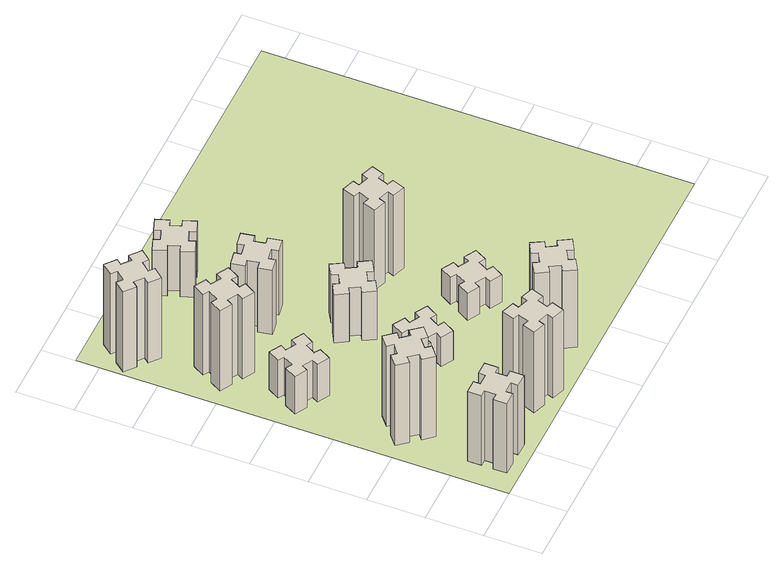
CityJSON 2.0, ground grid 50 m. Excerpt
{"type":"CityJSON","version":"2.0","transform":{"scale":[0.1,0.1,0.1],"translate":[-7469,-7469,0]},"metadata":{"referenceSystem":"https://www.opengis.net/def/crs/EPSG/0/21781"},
"CityObjects":{
"building1":{"type":"Building","attributes":{"class":"1000","function":"1000","usage":"1000","yearOfConstruction":2016,"roofType":"1000","measuredHeight":78,"storeysAboveGround":30,"storeysBelowGround":0},"geometry":[{"type":"Solid","lod":"1","boundaries":[[[[0,1,2,3,4,5,6,7,8,9,10,11,12,13,14,15,16,17,18,19]],[[17,16,20,21]],[[16,15,22,20]],[[15,14,23,22]],[[14,13,24,23]],[[13,12,25,24]],[[12,11,26,25]],[[11,10,27,26]],[[10,9,28,27]],[[9,8,29,28]],[[8,7,30,29]],[[7,6,31,30]],[[6,5,32,31]],[[5,4,33,32]],[[4,3,34,33]],[[3,2,35,34]],[[2,1,36,35]],[[1,0,37,36]],[[0,19,38,37]],[[19,18,39,38]],[[18,17,21,39]],[[24,25,26,27,28,29,30,31,32,33,34,35,36,37,38,39,21,20,22,23]]]]}]},
"building2":{"type":"Building","attributes":{"class":"1000","function":"1000","usage":"1000","yearOfConstruction":2016,"roofType":"1000","measuredHeight":90,"storeysAboveGround":30,"storeysBelowGround":0},"geometry":[{"type":"Solid","lod":"1","boundaries":[[[[40,41,42,43,44,45,46,47,48,49,50,51,52,53,54,55,56,57,58,59]],[[57,56,60,61]],[[56,55,62,60]],[[55,54,63,62]],[[54,53,64,63]],[[53,52,65,64]],[[52,51,66,65]],[[51,50,67,66]],[[50,49,68,67]],[[49,48,69,68]],[[48,47,70,69]],[[47,46,71,70]],[[46,45,72,71]],[[45,44,73,72]],[[44,43,74,73]],[[43,42,75,74]],[[42,41,76,75]],[[41,40,77,76]],[[40,59,78,77]],[[59,58,79,78]],[[58,57,61,79]],[[64,65,66,67,68,69,70,71,72,73,74,75,76,77,78,79,61,60,62,63]]]]}]},
"building3":{"type":"Building","attributes":{"class":"1000","function":"1000","usage":"1000","yearOfConstruction":2016,"roofType":"1000","measuredHeight":42,"storeysAboveGround":30,"storeysBelowGround":0},"geometry":[{"type":"Solid","lod":"1","boundaries":[[[[80,81,82,83,84,85,86,87,88,89,90,91,92,93,94,95,96,97,98,99]],[[97,96,100,101]],[[96,95,102,100]],[[95,94,103,102]],[[94,93,104,103]],[[93,92,105,104]],[[92,91,106,105]],[[91,90,107,106]],[[90,89,108,107]],[[89,88,109,108]],[[88,87,110,109]],[[87,86,111,110]],[[86,85,112,111]],[[85,84,113,112]],[[84,83,114,113]],[[83,82,115,114]],[[82,81,116,115]],[[81,80,117,116]],[[80,99,118,117]],[[99,98,119,118]],[[98,97,101,119]],[[104,105,106,107,108,109,110,111,112,113,114,115,116,117,118,119,101,100,102,103]]]]}]},
"building4":{"type":"Building","attributes":{"class":"1000","function":"1000","usage":"1000","yearOfConstruction":2016,"roofType":"1000","measuredHeight":90,"storeysAboveGround":30,"storeysBelowGround":0},"geometry":[{"type":"Solid","lod":"1","boundaries":[[[[120,121,122,123,124,125,126,127,128,129,130,131,132,133,134,135,136,137,138,139]],[[137,136,140,141]],[[136,135,142,140]],[[135,134,143,142]],[[134,133,144,143]],[[133,132,145,144]],[[132,131,146,145]],[[131,130,147,146]],[[130,129,148,147]],[[129,128,149,148]],[[128,127,150,149]],[[127,126,151,150]],[[126,125,152,151]],[[125,124,153,152]],[[124,123,154,153]],[[123,122,155,154]],[[122,121,156,155]],[[121,120,157,156]],[[120,139,158,157]],[[139,138,159,158]],[[138,137,141,159]],[[144,145,146,147,148,149,150,151,152,153,154,155,156,157,158,159,141,140,142,143]]]]}]},
"building5":{"type":"Building","attributes":{"class":"1000","function":"1000","usage":"1000","yearOfConstruction":2016,"roofType":"1000","measuredHeight":90,"storeysAboveGround":30,"storeysBelowGround":0},"geometry":[{"type":"Solid","lod":"1","boundaries":[[[[160,161,162,163,164,165,166,167,168,169,170,171,172,173,174,175,176,177,178,179]],[[177,176,180,181]],[[176,175,182,180]],[[175,174,183,182]],[[174,173,184,183]],[[173,172,185,184]],[[172,171,186,185]],[[171,170,187,186]],[[170,169,188,187]],[[169,168,189,188]],[[168,167,190,189]],[[167,166,191,190]],[[166,165,192,191]],[[165,164,193,192]],[[164,163,194,193]],[[163,162,195,194]],[[162,161,196,195]],[[161,160,197,196]],[[160,179,198,197]],[[179,178,199,198]],[[178,177,181,199]],[[184,185,186,187,188,189,190,191,192,193,194,195,196,197,198,199,181,180,182,183]]]]}]},
"building6":{"type":"Building","attributes":{"class":"1000","function":"1000","usage":"1000","yearOfConstruction":2016,"roofType":"1000","measuredHeight":90,"storeysAboveGround":30,"storeysBelowGround":0},"geometry":[{"type":"Solid","lod":"1","boundaries":[[[[200,201,202,203,204,205,206,207,208,209,210,211,212,213,214,215,216,217,218,219]],[[217,216,220,221]],[[216,215,222,220]],[[215,214,223,222]],[[214,213,224,223]],[[213,212,225,224]],[[212,211,226,225]],[[211,210,227,226]],[[210,209,228,227]],[[209,208,229,228]],[[208,207,230,229]],[[207,206,231,230]],[[206,205,232,231]],[[205,204,233,232]],[[204,203,234,233]],[[203,202,235,234]],[[202,201,236,235]],[[201,200,237,236]],[[200,219,238,237]],[[219,218,239,238]],[[218,217,221,239]],[[224,225,226,227,228,229,230,231,232,233,234,235,236,237,238,239,221,220,222,223]]]]}]},
"building7":{"type":"Building","attributes":{"class":"1000","function":"1000","usage":"1000","yearOfConstruction":2016,"roofType":"1000","measuredHeight":33,"storeysAboveGround":30,"storeysBelowGround":0},"geometry":[{"type":"Solid","lod":"1","boundaries":[[[[240,241,242,243,244,245,246,247,248,249,250,251,252,253,254,255,256,257,258,259]],[[257,256,260,261]],[[256,255,262,260]],[[255,254,263,262]],[[254,253,264,263]],[[253,252,265,264]],[[252,251,266,265]],[[251,250,267,266]],[[250,249,268,267]],[[249,248,269,268]],[[248,247,270,269]],[[247,246,271,270]],[[246,245,272,271]],[[245,244,273,272]],[[244,243,274,273]],[[243,242,275,274]],[[242,241,276,275]],[[241,240,277,276]],[[240,259,278,277]],[[259,258,279,278]],[[258,257,261,279]],[[264,265,266,267,268,269,270,271,272,273,274,275,276,277,278,279,261,260,262,263]]]]}]},
"building8":{"type":"Building","attributes":{"class":"1000","function":"1000","usage":"1000","yearOfConstruction":2016,"roofType":"1000","measuredHeight":54,"storeysAboveGround":30,"storeysBelowGround":0},"geometry":[{"type":"Solid","lod":"1","boundaries":[[[[280,281,282,283,284,285,286,287,288,289,290,291,292,293,294,295,296,297,298,299]],[[297,296,300,301]],[[296,295,302,300]],[[295,294,303,302]],[[294,293,304,303]],[[293,292,305,304]],[[292,291,306,305]],[[291,290,307,306]],[[290,289,308,307]],[[289,288,309,308]],[[288,287,310,309]],[[287,286,311,310]],[[286,285,312,311]],[[285,284,313,312]],[[284,283,314,313]],[[283,282,315,314]],[[282,281,316,315]],[[281,280,317,316]],[[280,299,318,317]],[[299,298,319,318]],[[298,297,301,319]],[[304,305,306,307,308,309,310,311,312,313,314,315,316,317,318,319,301,300,302,303]]]]}]},
"building9":{"type":"Building","attributes":{"class":"1000","function":"1000","usage":"1000","yearOfConstruction":2016,"roofType":"1000","measuredHeight":72,"storeysAboveGround":30,"storeysBelowGround":0},"geometry":[{"type":"Solid","lod":"1","boundaries":[[[[320,321,322,323,324,325,326,327,328,329,330,331,332,333,334,335,336,337,338,339]],[[337,336,340,341]],[[336,335,342,340]],[[335,334,343,342]],[[334,333,344,343]],[[333,332,345,344]],[[332,331,346,345]],[[331,330,347,346]],[[330,329,348,347]],[[329,328,349,348]],[[328,327,350,349]],[[327,326,351,350]],[[326,325,352,351]],[[325,324,353,352]],[[324,323,354,353]],[[323,322,355,354]],[[322,321,356,355]],[[321,320,357,356]],[[320,339,358,357]],[[339,338,359,358]],[[338,337,341,359]],[[344,345,346,347,348,349,350,351,352,353,354,355,356,357,358,359,341,340,342,343]]]]}]},
"building10":{"type":"Building","attributes":{"class":"1000","function":"1000","usage":"1000","yearOfConstruction":2016,"roofType":"1000","measuredHeight":87,"storeysAboveGround":30,"storeysBelowGround":0},"geometry":[{"type":"Solid","lod":"1","boundaries":[[[[360,361,362,363,364,365,366,367,368,369,370,371,372,373,374,375,376,377,378,379]],[[377,376,380,381]],[[376,375,382,380]],[[375,374,383,382]],[[374,373,384,383]],[[373,372,385,384]],[[372,371,386,385]],[[371,370,387,386]],[[370,369,388,387]],[[369,368,389,388]],[[368,367,390,389]],[[367,366,391,390]],[[366,365,392,391]],[[365,364,393,392]],[[364,363,394,393]],[[363,362,395,394]],[[362,361,396,395]],[[361,360,397,396]],[[360,379,398,397]],[[379,378,399,398]],[[378,377,381,399]],[[384,385,386,387,388,389,390,391,392,393,394,395,396,397,398,399,381,380,382,383]]]]}]},
"building11":{"type":"Building","attributes":{"class":"1000","function":"1000","usage":"1000","yearOfConstruction":2016,"roofType":"1000","measuredHeight":51,"storeysAboveGround":30,"storeysBelowGround":0},"geometry":[{"type":"Solid","lod":"1","boundaries":[[[[400,401,402,403,404,405,406,407,408,409,410,411,412,413,414,415,416,417,418,419]],[[417,416,420,421]],[[416,415,422,420]],[[415,414,423,422]],[[414,413,424,423]],[[413,412,425,424]],[[412,411,426,425]],[[411,410,427,426]],[[410,409,428,427]],[[409,408,429,428]],[[408,407,430,429]],[[407,406,431,430]],[[406,405,432,431]],[[405,404,433,432]],[[404,403,434,433]],[[403,402,435,434]],[[402,401,436,435]],[[401,400,437,436]],[[400,419,438,437]],[[419,418,439,438]],[[418,417,421,439]],[[424,425,426,427,428,429,430,431,432,433,434,435,436,437,438,439,421,420,422,423]]]]}]},
"building12":{"type":"Building","attributes":{"class":"1000","function":"1000","usage":"1000","yearOfConstruction":2016,"roofType":"1000","measuredHeight":30,"storeysAboveGround":30,"storeysBelowGround":0},"geometry":[{"type":"Solid","lod":"1","boundaries":[[[[440,441,442,443,444,445,446,447,448,449,450,451,452,453,454,455,456,457,458,459]],[[457,456,460,461]],[[456,455,462,460]],[[455,454,463,462]],[[454,453,464,463]],[[453,452,465,464]],[[452,451,466,465]],[[451,450,467,466]],[[450,449,468,467]],[[449,448,469,468]],[[448,447,470,469]],[[447,446,471,470]],[[446,445,472,471]],[[445,444,473,472]],[[444,443,474,473]],[[443,442,475,474]],[[442,441,476,475]],[[441,440,477,476]],[[440,459,478,477]],[[459,458,479,478]],[[458,457,461,479]],[[464,465,466,467,468,469,470,471,472,473,474,475,476,477,478,479,461,460,462,463]]]]}]},
"building13":{"type":"Building","attributes":{"class":"1000","function":"1000","usage":"1000","yearOfConstruction":2016,"roofType":"1000","measuredHeight":90,"storeysAboveGround":30,"storeysBelowGround":0},"geometry":[{"type":"Solid","lod":"1","boundaries":[[[[480,481,482,483,484,485,486,487,488,489,490,491,492,493,494,495,496,497,498,499]],[[497,496,500,501]],[[496,495,502,500]],[[495,494,503,502]],[[494,493,504,503]],[[493,492,505,504]],[[492,491,506,505]],[[491,490,507,506]],[[490,489,508,507]],[[489,488,509,508]],[[488,487,510,509]],[[487,486,511,510]],[[486,485,512,511]],[[485,484,513,512]],[[484,483,514,513]],[[483,482,515,514]],[[482,481,516,515]],[[481,480,517,516]],[[480,499,518,517]],[[499,498,519,518]],[[498,497,501,519]],[[504,505,506,507,508,509,510,511,512,513,514,515,516,517,518,519,501,500,502,503]]]]}]},
"landuse1":{"type":"LandUse","attributes":{"name":"plot1","function":"1010"},"geometry":[{"type":"MultiSurface","lod":"1","boundaries":[[[520,521,522,523]]]}]}
},
"vertices":[
[265,325,0],[265,225,0],[205,225,0],[205,105,0],[325,105,0],[325,165,0],[425,165,0],[425,105,0],[545,105,0],[545,225,0],[485,225,0],[485,325,0],[545,325,0],[545,445,0],[425,445,0],[425,385,0],[325,385,0],[325,445,0],[205,445,0],[205,325,0],[325,385,780],[325,445,780],[425,385,780],[425,445,780],[545,445,780],[545,325,780],[485,325,780],[485,225,780],[545,225,780],[545,105,780],[425,105,780],[425,165,780],[325,165,780],[325,105,780],[205,105,780],[205,225,780],[265,225,780],[265,325,780],[205,325,780],[205,445,780],
[492,1048,0],[427,1124,0],[473,1163,0],[396,1255,0],[304,1178,0],[343,1132,0],[266,1067,0],[228,1113,0],[136,1036,0],[213,944,0],[259,983,0],[323,906,0],[277,868,0],[354,776,0],[446,853,0],[408,899,0],[484,963,0],[523,917,0],[615,994,0],[538,1086,0],[484,963,900],[523,917,900],[408,899,900],[446,853,900],[354,776,900],[277,868,900],[323,906,900],[259,983,900],[213,944,900],[136,1036,900],[228,1113,900],[266,1067,900],[343,1132,900],[304,1178,900],[396,1255,900],[473,1163,900],[427,1124,900],[492,1048,900],[538,1086,900],[615,994,900],
[474,2026,0],[387,2076,0],[417,2128,0],[313,2188,0],[253,2084,0],[305,2054,0],[255,1967,0],[203,1997,0],[143,1893,0],[247,1833,0],[277,1885,0],[364,1835,0],[334,1783,0],[438,1723,0],[498,1827,0],[446,1857,0],[496,1944,0],[548,1914,0],[608,2018,0],[504,2078,0],[496,1944,420],[548,1914,420],[446,1857,420],[498,1827,420],[438,1723,420],[334,1783,420],[364,1835,420],[277,1885,420],[247,1833,420],[143,1893,420],[203,1997,420],[255,1967,420],[305,2054,420],[253,2084,420],[313,2188,420],[417,2128,420],[387,2076,420],[474,2026,420],[504,2078,420],[608,2018,420],
[446,2497,0],[496,2584,0],[548,2554,0],[608,2658,0],[504,2718,0],[474,2666,0],[387,2716,0],[417,2768,0],[313,2828,0],[253,2724,0],[305,2694,0],[255,2607,0],[203,2637,0],[143,2533,0],[247,2473,0],[277,2525,0],[364,2475,0],[334,2423,0],[438,2363,0],[498,2467,0],[364,2475,900],[334,2423,900],[277,2525,900],[247,2473,900],[143,2533,900],[203,2637,900],[255,2607,900],[305,2694,900],[253,2724,900],[313,2828,900],[417,2768,900],[387,2716,900],[474,2666,900],[504,2718,900],[608,2658,900],[548,2554,900],[496,2584,900],[446,2497,900],[498,2467,900],[438,2363,900],
[1029,360,0],[995,266,0],[939,287,0],[897,174,0],[1010,133,0],[1031,189,0],[1125,155,0],[1104,99,0],[1217,57,0],[1258,170,0],[1202,191,0],[1236,285,0],[1292,264,0],[1333,377,0],[1220,418,0],[1200,362,0],[1106,396,0],[1127,452,0],[1014,493,0],[973,380,0],[1106,396,900],[1127,452,900],[1200,362,900],[1220,418,900],[1333,377,900],[1292,264,900],[1236,285,900],[1202,191,900],[1258,170,900],[1217,57,900],[1104,99,900],[1125,155,900],[1031,189,900],[1010,133,900],[897,174,900],[939,287,900],[995,266,900],[1029,360,900],[973,380,900],[1014,493,900],
[384,3387,0],[308,3452,0],[346,3498,0],[254,3575,0],[177,3483,0],[223,3444,0],[159,3368,0],[113,3406,0],[36,3314,0],[128,3237,0],[166,3283,0],[243,3219,0],[204,3173,0],[296,3096,0],[373,3188,0],[327,3226,0],[392,3303,0],[438,3264,0],[515,3356,0],[423,3433,0],[392,3303,900],[438,3264,900],[327,3226,900],[373,3188,900],[296,3096,900],[204,3173,900],[243,3219,900],[166,3283,900],[128,3237,900],[36,3314,900],[113,3406,900],[159,3368,900],[223,3444,900],[177,3483,900],[254,3575,900],[346,3498,900],[308,3452,900],[384,3387,900],[423,3433,900],[515,3356,900],
[1186,1117,0],[1236,1204,0],[1288,1174,0],[1348,1278,0],[1244,1338,0],[1214,1286,0],[1127,1336,0],[1157,1388,0],[1053,1448,0],[993,1344,0],[1045,1314,0],[995,1227,0],[943,1257,0],[883,1153,0],[987,1093,0],[1017,1145,0],[1104,1095,0],[1074,1043,0],[1178,983,0],[1238,1087,0],[1104,1095,330],[1074,1043,330],[1017,1145,330],[987,1093,330],[883,1153,330],[943,1257,330],[995,1227,330],[1045,1314,330],[993,1344,330],[1053,1448,330],[1157,1388,330],[1127,1336,330],[1214,1286,330],[1244,1338,330],[1348,1278,330],[1288,1174,330],[1236,1204,330],[1186,1117,330],[1238,1087,330],[1178,983,330],
[1336,1867,0],[1286,1954,0],[1338,1984,0],[1278,2088,0],[1174,2028,0],[1204,1976,0],[1117,1926,0],[1087,1978,0],[983,1918,0],[1043,1814,0],[1095,1844,0],[1145,1757,0],[1093,1727,0],[1153,1623,0],[1257,1683,0],[1227,1735,0],[1314,1785,0],[1344,1733,0],[1448,1793,0],[1388,1897,0],[1314,1785,540],[1344,1733,540],[1227,1735,540],[1257,1683,540],[1153,1623,540],[1093,1727,540],[1145,1757,540],[1095,1844,540],[1043,1814,540],[983,1918,540],[1087,1978,540],[1117,1926,540],[1204,1976,540],[1174,2028,540],[1278,2088,540],[1338,1984,540],[1286,1954,540],[1336,1867,540],[1388,1897,540],[1448,1793,540],
[1132,2565,0],[1115,2664,0],[1174,2674,0],[1153,2792,0],[1035,2771,0],[1045,2712,0],[947,2695,0],[937,2754,0],[818,2733,0],[839,2615,0],[898,2625,0],[916,2527,0],[857,2517,0],[877,2398,0],[996,2419,0],[985,2478,0],[1084,2496,0],[1094,2437,0],[1212,2457,0],[1191,2576,0],[1084,2496,720],[1094,2437,720],[985,2478,720],[996,2419,720],[877,2398,720],[857,2517,720],[916,2527,720],[898,2625,720],[839,2615,720],[818,2733,720],[937,2754,720],[947,2695,720],[1045,2712,720],[1035,2771,720],[1153,2792,720],[1174,2674,720],[1115,2664,720],[1132,2565,720],[1191,2576,720],[1212,2457,720],
[1744,496,0],[1657,446,0],[1627,498,0],[1523,438,0],[1583,334,0],[1635,364,0],[1685,277,0],[1633,247,0],[1693,143,0],[1797,203,0],[1767,255,0],[1854,305,0],[1884,253,0],[1988,313,0],[1928,417,0],[1876,387,0],[1826,474,0],[1878,504,0],[1818,608,0],[1714,548,0],[1826,474,870],[1878,504,870],[1876,387,870],[1928,417,870],[1988,313,870],[1884,253,870],[1854,305,870],[1767,255,870],[1797,203,870],[1693,143,870],[1633,247,870],[1685,277,870],[1635,364,870],[1583,334,870],[1523,438,870],[1627,498,870],[1657,446,870],[1744,496,870],[1714,548,870],[1818,608,870],
[1125,3456,0],[1031,3422,0],[1010,3478,0],[897,3437,0],[939,3324,0],[995,3345,0],[1029,3251,0],[973,3230,0],[1014,3117,0],[1127,3159,0],[1106,3215,0],[1200,3249,0],[1220,3193,0],[1333,3234,0],[1292,3347,0],[1236,3326,0],[1202,3420,0],[1258,3440,0],[1217,3553,0],[1104,3512,0],[1202,3420,510],[1258,3440,510],[1236,3326,510],[1292,3347,510],[1333,3234,510],[1220,3193,510],[1200,3249,510],[1106,3215,510],[1127,3159,510],[1014,3117,510],[973,3230,510],[1029,3251,510],[995,3345,510],[939,3324,510],[897,3437,510],[1010,3478,510],[1031,3422,510],[1125,3456,510],[1104,3512,510],[1217,3553,510],
[1757,1045,0],[1844,995,0],[1814,943,0],[1918,883,0],[1978,987,0],[1926,1017,0],[1976,1104,0],[2028,1074,0],[2088,1178,0],[1984,1238,0],[1954,1186,0],[1867,1236,0],[1897,1288,0],[1793,1348,0],[1733,1244,0],[1785,1214,0],[1735,1127,0],[1683,1157,0],[1623,1053,0],[1727,993,0],[1735,1127,300],[1683,1157,300],[1785,1214,300],[1733,1244,300],[1793,1348,300],[1897,1288,300],[1867,1236,300],[1954,1186,300],[1984,1238,300],[2088,1178,300],[2028,1074,300],[1976,1104,300],[1926,1017,300],[1978,987,300],[1918,883,300],[1814,943,300],[1844,995,300],[1757,1045,300],[1727,993,300],[1623,1053,300],
[1940,2042,0],[1846,2076,0],[1867,2132,0],[1754,2173,0],[1713,2060,0],[1769,2040,0],[1735,1946,0],[1679,1967,0],[1637,1854,0],[1750,1813,0],[1771,1869,0],[1865,1835,0],[1844,1779,0],[1957,1737,0],[1998,1850,0],[1942,1871,0],[1976,1965,0],[2032,1944,0],[2073,2057,0],[1960,2098,0],[1976,1965,900],[2032,1944,900],[1942,1871,900],[1998,1850,900],[1957,1737,900],[1844,1779,900],[1865,1835,900],[1771,1869,900],[1750,1813,900],[1637,1854,900],[1679,1967,900],[1735,1946,900],[1769,2040,900],[1713,2060,900],[1754,2173,900],[1867,2132,900],[1846,2076,900],[1940,2042,900],[1960,2098,900],[2073,2057,900],
[5,3705,0],[3705,3705,0],[3705,5,0],[5,5,0]
]}
